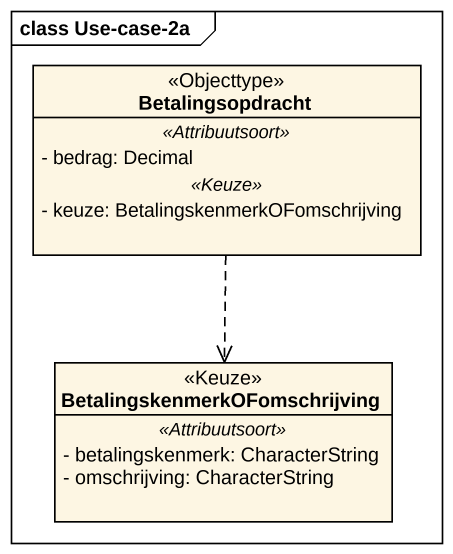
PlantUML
@startuml
mainframe class Use-case-2a
hide circle
hide empty members
skinparam classAttributeIconSize 0
class Betalingsopdracht <<Objecttype>> {
  .. <<Attribuutsoort>> ..
  - bedrag: Decimal
  .. <<Keuze>> ..
  - keuze: BetalingskenmerkOFomschrijving
}
class "BetalingskenmerkOFomschrijving" as BetalingskenmerkOFomschrijvi <<Keuze>> {
  .. <<Attribuutsoort>> ..
  - betalingskenmerk: CharacterString
  - omschrijving: CharacterString
}
Betalingsopdracht ..> BetalingskenmerkOFomschrijvi
@enduml
